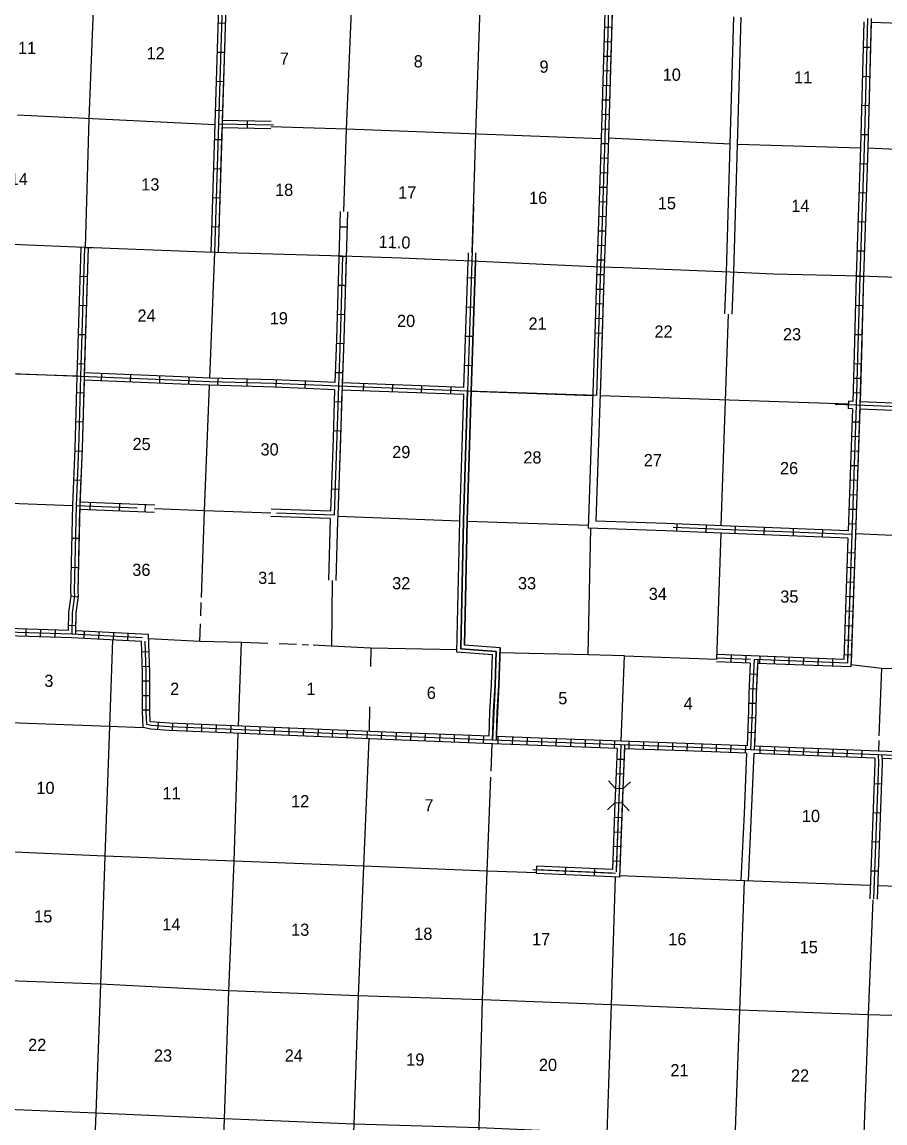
# Model space of a CAD drawing. Extents: x 281674 to 1373010, y 15256751 to 15982786.
# Drawn here: x 867031 to 902380, y 15659782 to 15704900 of the extents above; entities that cross this region are included whole.
import ezdxf

# ---------------------------------------------------------------- set-up
doc = ezdxf.new("R2010")
doc.units = 0
for name, color, linetype in [('L10', 7, 'Continuous'), ('L11', 7, 'Continuous'), ('L13', 7, 'Continuous'), ('L14', 7, 'Continuous'), ('L18', 7, 'Continuous'), ('L28', 7, 'Continuous'), ('L3', 7, 'Continuous'), ('L5', 7, 'Continuous'), ('L8', 7, 'Continuous'), ('L9', 7, 'Continuous')]:
    doc.layers.add(name, color=color, linetype=linetype)

msp = doc.modelspace()

# ---------------------------------------------------------------- linework, layer by layer
at = {"layer": 'L10'}
for points in [[(896713, 15674935), (896606, 15672471)], [(897013, 15674924), (896906, 15672459)]]:
    msp.add_lwpolyline(points, dxfattribs=at)
at = {"layer": 'L11'}
for p, q in [((895884, 15694653), (896186, 15705109)), ((896184, 15694645), (896486, 15705098)), ((895826, 15692940), (895884, 15694654)), ((896126, 15692927), (896184, 15694644)), ((890492, 15692105), (890229, 15684154)), ((890791, 15692092), (890538, 15684444)), ((906462, 15688837), (901348, 15689041)), ((906473, 15689137), (901358, 15689341)), ((879771, 15687829), (879708, 15685939)), ((880071, 15687817), (880007, 15685926)), ((879671, 15684850), (877232, 15684936)), ((879660, 15684550), (877223, 15684636)), ((879660, 15684550), (879589, 15682024)), ((893407, 15684049), (890229, 15684154)), ((893420, 15684349), (890538, 15684444))]:
    msp.add_line(p, q, dxfattribs=at)
for points in [[(884849, 15679078), (884962, 15684480), (885126, 15689629)], [(885155, 15679357), (885261, 15684472), (885431, 15689768)], [(879966, 15684690), (879957, 15684440), (879888, 15682011)], [(886162, 15675631), (886189, 15676632), (886268, 15677747), (886303, 15678971), (884849, 15679078)], [(886462, 15675619), (886488, 15676617), (886567, 15677732), (886611, 15679249), (885155, 15679357)], [(896606, 15672471), (896471, 15669728)], [(896906, 15672459), (896770, 15669712)]]:
    msp.add_lwpolyline(points, dxfattribs=at)
at = {"layer": 'L13'}
for p, q in [((874925, 15700688), (866840, 15701077)), ((896035, 15699896), (891049, 15700136)), ((901375, 15699737), (896335, 15699884)), ((906645, 15699502), (901674, 15699726)), ((874722, 15690311), (874932, 15695449)), ((895677, 15684255), (895975, 15692933)), ((869278, 15690385), (866811, 15690475)), ((874502, 15684882), (874710, 15690011)), ((885431, 15689768), (890411, 15689600)), ((890711, 15689590), (900880, 15689247)), ((874379, 15681321), (874501, 15684882)), ((884961, 15684448), (879964, 15684641)), ((890232, 15684268), (885261, 15684437)), ((890223, 15678961), (890336, 15684150)), ((895489, 15678774), (895667, 15683955)), ((879732, 15682018), (879707, 15679326)), ((874353, 15680561), (874372, 15681111)), ((874317, 15679518), (874342, 15680237)), ((875900, 15676044), (876028, 15679479)), ((881326, 15679241), (881308, 15678493)), ((891571, 15675424), (891717, 15678929)), ((902244, 15678413), (902134, 15675649)), ((881269, 15676836), (881245, 15675826)), ((902126, 15675455), (902109, 15675021)), ((907106, 15669335), (902078, 15669506)), ((875423, 15662787), (875425, 15662851))]:
    msp.add_line(p, q, dxfattribs=at)
for points in [[(869625, 15695659), (869781, 15700936), (869992, 15706112)], [(880219, 15697132), (880319, 15700503), (880546, 15705684)], [(885784, 15705483), (885611, 15700344), (885462, 15695442)], [(890748, 15700116), (880319, 15700503), (877230, 15700608)], [(869092, 15685078), (863995, 15685260), (858851, 15685524)], [(872459, 15684963), (874519, 15684881), (877228, 15684786)], [(922196, 15683033), (916956, 15683219), (901169, 15683927)], [(870734, 15679577), (870610, 15676025), (870419, 15670715), (870247, 15665472)], [(877096, 15679435), (876028, 15679479), (874317, 15679518), (872222, 15679625)], [(878275, 15679386), (877568, 15679415)], [(878761, 15679366), (878504, 15679376)], [(884850, 15679167), (881326, 15679241), (879691, 15679327), (878956, 15679358)], [(895489, 15678774), (891708, 15678913), (891717, 15678929), (890223, 15678961), (886605, 15679046)], [(904465, 15678366), (902244, 15678413), (900988, 15678551)], [(871999, 15675971), (870610, 15676025), (865403, 15676218), (860071, 15676424), (857659, 15676518)], [(875502, 15665202), (875726, 15670518), (875889, 15675745)], [(881237, 15675527), (881016, 15670305), (880800, 15664997), (880619, 15659737), (880396, 15654462), (880235, 15649277), (879995, 15644011), (879872, 15638732), (879698, 15633439)], [(886249, 15674193), (886293, 15675325)], [(884813, 15633232), (884993, 15638458), (885185, 15643809), (885374, 15649069), (885546, 15654295), (885753, 15659587), (885899, 15664823), (886089, 15670099), (886240, 15673952)], [(888104, 15670028), (886089, 15670099), (881016, 15670305), (875726, 15670518), (870419, 15670715), (865171, 15670943), (859914, 15671114)], [(890020, 15633038), (890259, 15638287), (890467, 15643613), (890648, 15648873), (890794, 15654075), (891000, 15659351), (891173, 15664627), (891336, 15669862)], [(901778, 15669517), (896620, 15669700), (891507, 15669906)], [(895378, 15633777), (895532, 15638067), (895705, 15643335), (895880, 15648662), (896100, 15653862), (896247, 15659114), (896429, 15664407), (896620, 15669700)], [(901886, 15668930), (901687, 15664220), (901497, 15658952), (901375, 15653682), (901194, 15648431), (901019, 15643104), (900790, 15637896), (900650, 15632619)], [(870247, 15665472), (864956, 15665660), (859716, 15665871), (854500, 15666032), (849343, 15666232), (844096, 15666460), (839274, 15666683)], [(870247, 15665472), (870057, 15660187), (869842, 15654904), (869678, 15649644), (869487, 15644342), (869316, 15639119)], [(914450, 15663807), (912394, 15663873), (906995, 15664065), (901687, 15664220), (896429, 15664407), (891173, 15664627), (885899, 15664823), (880800, 15664997), (875502, 15665202), (870247, 15665472)], [(874440, 15633601), (874647, 15638876), (874804, 15644170), (874976, 15649430), (875132, 15654707), (875329, 15659950), (875502, 15665202)], [(901497, 15658952), (896247, 15659114), (891000, 15659351), (885753, 15659587), (880619, 15659737), (875329, 15659950), (870057, 15660187), (864792, 15660400), (859502, 15660613), (854252, 15660766), (849172, 15660997), (843915, 15661209), (839109, 15661390)]]:
    msp.add_lwpolyline(points, dxfattribs=at)
at = {"layer": 'L18'}
for p, q in [((891347, 15673492), (891061, 15673803)), ((891645, 15673479), (891955, 15673765)), ((891347, 15673492), (891321, 15672896)), ((891645, 15673479), (891347, 15673492)), ((891645, 15673479), (891619, 15672883)), ((891321, 15672896), (891011, 15672611)), ((891619, 15672883), (891321, 15672896)), ((891619, 15672883), (891905, 15672573))]:
    msp.add_line(p, q, dxfattribs=at)
at = {"layer": 'L3'}
msp.add_lwpolyline([(874515, 15695472), (869597, 15695660), (864309, 15695879), (861469, 15695979)], dxfattribs=at)
at = {"layer": 'L5'}
for points in [[(896034, 15694649), (891654, 15694829), (890729, 15694852), (885451, 15695096), (882563, 15695226), (880156, 15695307), (874916, 15695449), (874515, 15695472)], [(907155, 15694294), (906628, 15694293), (901356, 15694479), (897816, 15694572), (896034, 15694649)]]:
    msp.add_lwpolyline(points, dxfattribs=at)
at = {"layer": 'L8'}
for p, q in [((890905, 15705287), (890748, 15700116)), ((891186, 15704675), (890888, 15704684)), ((891168, 15704079), (890870, 15704088)), ((891150, 15703483), (890852, 15703492)), ((891132, 15702886), (890833, 15702895)), ((891113, 15702290), (890815, 15702299)), ((891095, 15701694), (890797, 15701703)), ((891077, 15701097), (890779, 15701106)), ((891059, 15700501), (890761, 15700510)), ((891041, 15699904), (890742, 15699914)), ((891022, 15699308), (890724, 15699317)), ((891003, 15698712), (890705, 15698721)), ((890984, 15698116), (890686, 15698125)), ((890966, 15697519), (890668, 15697529)), ((890947, 15696923), (890649, 15696932)), ((890928, 15696327), (890630, 15696336)), ((890908, 15695730), (890610, 15695740)), ((890888, 15695134), (890590, 15695144)), ((890580, 15694857), (890492, 15692105)), ((890868, 15694534), (890570, 15694544)), ((890879, 15694847), (890791, 15692092)), ((901207, 15694483), (901505, 15694474)), ((890848, 15693934), (890550, 15693944)), ((890828, 15693335), (890530, 15693345)), ((890808, 15692735), (890510, 15692745)), ((890788, 15692135), (890489, 15692145)), ((901114, 15691284), (901058, 15689352)), ((901414, 15691284), (901358, 15689341)), ((901104, 15690905), (901402, 15690896)), ((901087, 15690308), (901385, 15690300)), ((901070, 15689712), (901368, 15689703)), ((900884, 15689358), (900872, 15689058)), ((901049, 15689052), (900872, 15689058)), ((901049, 15689052), (900873, 15684048)), ((901058, 15689352), (900884, 15689358)), ((901348, 15689041), (901169, 15683927)), ((901031, 15688520), (901329, 15688510)), ((901010, 15687924), (901308, 15687914)), ((900989, 15687328), (901287, 15687317)), ((900968, 15686732), (901266, 15686721)), ((900947, 15686135), (901245, 15686125)), ((900926, 15685539), (901224, 15685529)), ((900905, 15684943), (901203, 15684932)), ((900884, 15684347), (901182, 15684336)), ((900862, 15683748), (900696, 15678781)), ((901169, 15683927), (900985, 15678470)), ((900843, 15683154), (901142, 15683144)), ((900823, 15682558), (901121, 15682548)), ((900803, 15681961), (901101, 15681951)), ((900783, 15681365), (901081, 15681355)), ((900763, 15680769), (901061, 15680759)), ((868925, 15679964), (863983, 15680121)), ((867198, 15679720), (867207, 15680018)), ((867794, 15679701), (867804, 15679999)), ((868390, 15679682), (868400, 15679980)), ((900743, 15680172), (901041, 15680162)), ((872217, 15679804), (869225, 15679952)), ((869580, 15679635), (869595, 15679933)), ((870176, 15679606), (870191, 15679904)), ((870772, 15679576), (870786, 15679874)), ((871368, 15679547), (871382, 15679845)), ((900723, 15679576), (901021, 15679566)), ((871937, 15679090), (872235, 15679098)), ((896862, 15678629), (895485, 15678682)), ((896867, 15678778), (895491, 15678831)), ((900696, 15678781), (895496, 15678981)), ((896082, 15678659), (896093, 15678958)), ((896678, 15678636), (896689, 15678935)), ((900841, 15678625), (897018, 15678773)), ((897258, 15678614), (897269, 15678912)), ((897854, 15678591), (897866, 15678889)), ((898450, 15678568), (898462, 15678866)), ((899046, 15678545), (899058, 15678843)), ((899642, 15678522), (899654, 15678820)), ((900239, 15678499), (900250, 15678797)), ((900703, 15678980), (901001, 15678970)), ((871954, 15678493), (872252, 15678502)), ((896842, 15678183), (897140, 15678170)), ((900985, 15678470), (897161, 15678617)), ((871962, 15677901), (872260, 15677901)), ((871963, 15677304), (872261, 15677305)), ((896815, 15677587), (897113, 15677574)), ((896796, 15676988), (897094, 15676981)), ((871964, 15676708), (872263, 15676708)), ((896778, 15676394), (897076, 15676382)), ((872598, 15675899), (872622, 15676196)), ((873199, 15675855), (873211, 15676153)), ((873795, 15675831), (873807, 15676129)), ((874391, 15675807), (874403, 15676105)), ((874987, 15675782), (874999, 15676080)), ((875583, 15675758), (875596, 15676056)), ((876179, 15675734), (876192, 15676032)), ((876776, 15675709), (876788, 15676007)), ((877372, 15675685), (877384, 15675983)), ((877968, 15675660), (877980, 15675958)), ((878564, 15675636), (878576, 15675934)), ((879160, 15675612), (879172, 15675910)), ((879756, 15675587), (879768, 15675885)), ((880352, 15675563), (880364, 15675861)), ((881163, 15675829), (881152, 15675531)), ((881759, 15675806), (881748, 15675508)), ((882355, 15675783), (882344, 15675485)), ((882952, 15675759), (882940, 15675461)), ((883548, 15675735), (883536, 15675437)), ((884144, 15675711), (884132, 15675413)), ((884740, 15675687), (884728, 15675389)), ((885336, 15675663), (885324, 15675365)), ((885932, 15675639), (885920, 15675341)), ((886528, 15675616), (886517, 15675318)), ((887124, 15675594), (887113, 15675296)), ((887720, 15675572), (887709, 15675274)), ((888316, 15675551), (888306, 15675252)), ((888913, 15675529), (888902, 15675231)), ((889509, 15675505), (889497, 15675207)), ((890105, 15675481), (890094, 15675183)), ((896755, 15675798), (897053, 15675786)), ((890701, 15675458), (890690, 15675160)), ((891298, 15675434), (891286, 15675136)), ((891407, 15675130), (891347, 15673492)), ((891563, 15675274), (891367, 15670161)), ((891713, 15675268), (891517, 15670156)), ((891707, 15675119), (891645, 15673479)), ((891893, 15675411), (891882, 15675113)), ((892490, 15675389), (892479, 15675091)), ((893086, 15675367), (893075, 15675069)), ((893682, 15675346), (893671, 15675048)), ((894278, 15675324), (894267, 15675026)), ((894874, 15675302), (894863, 15675004)), ((895470, 15675280), (895460, 15674982)), ((896067, 15675258), (896056, 15674960)), ((896663, 15675237), (896652, 15674938)), ((897259, 15675213), (897248, 15674915)), ((897856, 15675190), (897844, 15674892)), ((898452, 15675166), (898440, 15674868)), ((899048, 15675142), (899036, 15674844)), ((899644, 15675118), (899632, 15674820)), ((900240, 15675095), (900228, 15674797)), ((900836, 15675071), (900824, 15674773)), ((901432, 15675047), (901420, 15674749)), ((891689, 15674672), (891391, 15674684)), ((901961, 15674727), (897013, 15674924)), ((891666, 15674076), (891368, 15674087)), ((891321, 15672896), (891217, 15670167)), ((891621, 15672883), (891505, 15669854)), ((891598, 15672287), (891300, 15672299)), ((891575, 15671691), (891277, 15671703)), ((891552, 15671095), (891254, 15671107)), ((891529, 15670499), (891231, 15670510))]:
    msp.add_line(p, q, dxfattribs=at)
for points in [[(891423, 15716009), (891336, 15713402), (891244, 15710678), (891060, 15705431), (890900, 15700166), (890778, 15696310), (890729, 15694852)], [(891573, 15716004), (891486, 15713397), (891394, 15710673), (891210, 15705426), (891050, 15700162), (890928, 15696305), (890879, 15694847)], [(891205, 15705276), (891050, 15700162), (890928, 15696305), (890879, 15694847)], [(890748, 15700116), (890629, 15696314), (890580, 15694857)], [(901356, 15694479), (901204, 15689197), (901017, 15683892), (900841, 15678625)], [(901356, 15694479), (901204, 15689197), (901017, 15683892), (900846, 15678775)], [(901506, 15694474), (901354, 15689192), (901167, 15683887), (900991, 15678648)], [(871971, 15679666), (869074, 15679810), (864168, 15679965), (863827, 15679977), (858664, 15680191), (857847, 15680195)], [(871925, 15679518), (869068, 15679660), (864163, 15679815), (863821, 15679827), (860781, 15679956)], [(872142, 15676112), (872114, 15676653), (872110, 15678230), (872074, 15679529)], [(872286, 15676224), (872264, 15676658), (872260, 15678232), (872217, 15679804)], [(871998, 15675990), (871964, 15676649), (871960, 15678227), (871925, 15679518)], [(896862, 15678629), (896805, 15677379), (896788, 15676683), (896732, 15675235)], [(897018, 15678773), (896955, 15677374), (896938, 15676678), (896876, 15675079)], [(897168, 15678766), (897105, 15677369), (897088, 15676674), (897026, 15675074)], [(897161, 15678617), (897105, 15677369), (897088, 15676674), (897032, 15675223)], [(880948, 15675538), (873060, 15675860), (872304, 15675922), (871998, 15675990)], [(880954, 15675688), (873069, 15676010), (872327, 15676071), (872142, 15676112)], [(880960, 15675837), (873078, 15676160), (872286, 15676224)], [(891407, 15675130), (888918, 15675229), (886303, 15675325), (882572, 15675475), (880948, 15675538)], [(912159, 15674533), (907445, 15674693), (906402, 15674710), (902105, 15674871), (896876, 15675079), (894203, 15675177), (891563, 15675274), (888923, 15675379), (886308, 15675475), (882578, 15675625), (880954, 15675688)], [(886162, 15675631), (882584, 15675775), (880960, 15675837)], [(896732, 15675235), (894208, 15675327), (891569, 15675424), (888929, 15675529), (886462, 15675619)], [(891563, 15675274), (891364, 15670069)], [(896713, 15674935), (894197, 15675027), (891707, 15675119)], [(907301, 15674845), (906406, 15674860), (902111, 15675021), (897032, 15675223)], [(907289, 15674545), (906398, 15674561), (902262, 15674715)], [(891345, 15670011), (887956, 15670158)]]:
    msp.add_lwpolyline(points, dxfattribs=at)
at = {"layer": 'L9'}
for p, q in [((875380, 15705517), (875231, 15700877)), ((875357, 15704839), (875059, 15704849)), ((901815, 15704895), (906820, 15704727)), ((875319, 15703647), (875021, 15703656)), ((901786, 15703853), (901488, 15703861)), ((901754, 15702660), (901455, 15702668)), ((875281, 15702454), (874983, 15702464)), ((875243, 15701261), (874944, 15701271)), ((901721, 15701467), (901423, 15701476)), ((875231, 15700877), (877239, 15700832)), ((876266, 15700555), (876273, 15700853)), ((875222, 15700577), (875066, 15695445)), ((875222, 15700577), (877227, 15700532)), ((901688, 15700275), (901390, 15700283)), ((875206, 15700069), (874907, 15700078)), ((901653, 15699081), (901355, 15699091)), ((875169, 15698876), (874871, 15698885)), ((875133, 15697684), (874835, 15697693)), ((901615, 15697889), (901316, 15697898)), ((901576, 15696696), (901278, 15696706)), ((875097, 15696491), (874798, 15696500)), ((880041, 15696511), (880339, 15696502)), ((869447, 15695665), (869278, 15690385)), ((869747, 15695656), (869583, 15690523)), ((869598, 15695660), (869896, 15695651)), ((901538, 15695503), (901240, 15695513)), ((880006, 15695311), (880305, 15695303)), ((869708, 15694463), (869410, 15694473)), ((885281, 15694429), (885579, 15694420)), ((901206, 15694483), (901114, 15691284)), ((901506, 15694474), (901414, 15691284)), ((879972, 15694118), (880270, 15694110)), ((869670, 15693270), (869371, 15693280)), ((885242, 15693230), (885541, 15693220)), ((901173, 15693290), (901471, 15693282)), ((879938, 15692926), (880236, 15692917)), ((869632, 15692078), (869333, 15692087)), ((879903, 15691734), (880201, 15691724)), ((885204, 15692031), (885502, 15692021)), ((901138, 15692098), (901437, 15692089)), ((869593, 15690885), (869295, 15690895)), ((885166, 15690831), (885464, 15690822)), ((870285, 15690195), (870298, 15690493)), ((871477, 15690146), (871490, 15690444)), ((872670, 15690097), (872682, 15690395)), ((879863, 15690541), (880161, 15690531)), ((873862, 15690048), (873874, 15690346)), ((875056, 15690002), (875065, 15690300)), ((876248, 15689965), (876257, 15690264)), ((877440, 15689929), (877450, 15690227)), ((878633, 15689889), (878643, 15690187)), ((881016, 15689787), (881028, 15690085)), ((882209, 15689742), (882220, 15690040)), ((883401, 15689696), (883412, 15689994)), ((884593, 15689650), (884605, 15689948)), ((869557, 15689693), (869259, 15689702)), ((879838, 15689833), (879771, 15687829)), ((880138, 15689820), (880071, 15687817)), ((885126, 15689629), (880138, 15689820)), ((879823, 15689349), (880121, 15689339)), ((869522, 15688500), (869224, 15688509)), ((879783, 15688156), (880081, 15688146)), ((869485, 15687306), (869187, 15687318)), ((869435, 15686114), (869137, 15686126)), ((879708, 15685939), (879671, 15684850)), ((880007, 15685926), (879966, 15684690)), ((879703, 15685771), (880001, 15685761)), ((869389, 15684935), (872453, 15684813)), ((869399, 15685235), (872466, 15685113)), ((869829, 15684918), (869841, 15685216)), ((871022, 15684871), (871034, 15685169)), ((872071, 15684828), (872083, 15685128)), ((895667, 15683955), (893407, 15684049)), ((893858, 15684031), (893870, 15684329)), ((895050, 15683982), (895063, 15684280)), ((896243, 15683933), (896254, 15684231)), ((897435, 15683885), (897447, 15684183)), ((898627, 15683838), (898639, 15684136)), ((899819, 15683790), (899831, 15684088)), ((869363, 15683731), (869065, 15683738)), ((900862, 15683748), (895667, 15683955)), ((869338, 15682538), (869040, 15682545)), ((869322, 15681328), (869027, 15681370)), ((869226, 15680162), (868927, 15680164)), ((902236, 15673673), (901937, 15673684)), ((902190, 15672481), (901892, 15672492)), ((902145, 15671288), (901847, 15671300)), ((888100, 15670003), (888113, 15670301)), ((891211, 15670017), (888107, 15670152)), ((891217, 15670167), (888113, 15670301)), ((889293, 15669951), (889305, 15670249)), ((890485, 15669899), (890498, 15670197)), ((902100, 15670096), (901802, 15670107)), ((891505, 15669854), (888103, 15670002))]:
    msp.add_line(p, q, dxfattribs=at)
for points in [[(875246, 15706037), (875076, 15700731), (874916, 15695449)], [(875396, 15706032), (875226, 15700726), (875066, 15695445)], [(875080, 15705530), (874926, 15700735), (874766, 15695454)], [(901516, 15704906), (901375, 15699756), (901206, 15694483)], [(901670, 15705050), (901525, 15699751), (901356, 15694479)], [(901819, 15705046), (901675, 15699747), (901506, 15694474)], [(901815, 15704895), (901675, 15699747), (901506, 15694474)], [(875076, 15700731), (877326, 15700680)], [(880058, 15697140), (879908, 15691896), (879848, 15690133)], [(880358, 15697126), (880207, 15691887), (880148, 15690120)], [(885520, 15697349), (885451, 15695096)], [(869597, 15695660), (869428, 15690379), (869341, 15687422), (869243, 15685091), (869169, 15681566), (869179, 15681382), (869080, 15680693), (869074, 15679810)], [(869747, 15695656), (869578, 15690375), (869491, 15687417), (869393, 15685086), (869319, 15681568), (869330, 15681375), (869230, 15680682), (869224, 15679809)], [(885312, 15695447), (885301, 15695100)], [(885612, 15695436), (885601, 15695091)], [(880156, 15695307), (880058, 15691891), (879993, 15689976), (879816, 15684695)], [(880305, 15695303), (880207, 15691887), (880143, 15689971), (879966, 15684690)], [(885451, 15695096), (885281, 15689773), (885111, 15684476), (885002, 15679218)], [(885136, 15689929), (885302, 15695103)], [(885601, 15695091), (885431, 15689768), (885261, 15684472), (885155, 15679357)], [(885431, 15689768), (885601, 15695089)], [(890729, 15694852), (890561, 15689596)], [(890879, 15694847), (890711, 15689591)], [(890561, 15689596), (889328, 15689629), (885281, 15689773), (879993, 15689976), (878678, 15690037), (877345, 15690081), (874705, 15690161), (873541, 15690210), (869428, 15690379), (864148, 15690573), (858886, 15690774)], [(869278, 15690385), (869191, 15687428), (869093, 15685095), (869019, 15681563), (869029, 15681389), (868930, 15680705), (868925, 15679964)], [(879848, 15690133), (878684, 15690186), (877350, 15690231), (874710, 15690311), (873548, 15690360), (869583, 15690523)], [(869574, 15690223), (869491, 15687417), (869399, 15685235)], [(879838, 15689833), (878672, 15689887), (877340, 15689931), (874699, 15690012), (873535, 15690060), (869574, 15690223)], [(885136, 15689929), (880148, 15690120)], [(886308, 15675475), (886339, 15676625), (886418, 15677739), (886457, 15679110), (885002, 15679218), (885111, 15684476), (885281, 15689773)], [(906408, 15688989), (901204, 15689197), (900342, 15689226)], [(869389, 15684935), (869319, 15681568), (869330, 15681375), (869230, 15680682), (869225, 15679952)], [(869243, 15685091), (871747, 15684991)], [(879816, 15684695), (877455, 15684778)], [(900873, 15684048), (895711, 15684253), (893420, 15684349)], [(901017, 15683892), (895705, 15684103), (893698, 15684187)], [(885002, 15679218), (886457, 15679110)], [(886457, 15679110), (886418, 15677739), (886308, 15675475)], [(886611, 15679249), (886568, 15677734), (886458, 15675468)], [(901961, 15674727), (901969, 15674537), (901758, 15668971)], [(902105, 15674871), (902119, 15674537), (901907, 15668966)], [(902255, 15674877), (902269, 15674537), (902057, 15668960)], [(902262, 15674715), (902269, 15674537), (902057, 15668960)]]:
    msp.add_lwpolyline(points, dxfattribs=at)

# ---------------------------------------------------------------- texts
at = {"layer": 'L14'}
for s, p in [('11', (866864, 15703590)), ('12', (872134, 15703370)), ('7', (877594, 15703151)), ('8', (883076, 15703041)), ('9', (888229, 15702822)), ('10', (893275, 15702493)), ('11', (898660, 15702383)), ('14', (866527, 15698215)), ('13', (871915, 15697996)), ('18', (877397, 15697776)), ('17', (882441, 15697667)), ('16', (887801, 15697447)), ('15', (893076, 15697228)), ('14', (898542, 15697118)), ('24', (871762, 15692621)), ('19', (877178, 15692512)), ('20', (882393, 15692402)), ('21', (887778, 15692292)), ('22', (892939, 15691963)), ('23', (898202, 15691854)), ('25', (871558, 15687357)), ('30', (876801, 15687137)), ('29', (882194, 15687028)), ('28', (887566, 15686808)), ('27', (892500, 15686698)), ('26', (898080, 15686369)), ('36', (871547, 15682201)), ('31', (876704, 15681872)), ('32', (882194, 15681653)), ('33', (887347, 15681653)), ('34', (892704, 15681214)), ('35', (898092, 15681105)), ('3', (867945, 15677653)), ('2', (873098, 15677324)), ('1', (878683, 15677324)), ('6', (883612, 15677159)), ('5', (888997, 15676940)), ('4', (894134, 15676721)), ('10', (867619, 15673265)), ('11', (872785, 15673046)), ('12', (878055, 15672717)), ('7', (883514, 15672552)), ('10', (898977, 15672114)), ('15', (867529, 15668000)), ('14', (872776, 15667671)), ('13', (878055, 15667452)), ('18', (883098, 15667287)), ('17', (887923, 15667068)), ('16', (893503, 15667068)), ('15', (898887, 15666739)), ('22', (867282, 15662735)), ('23', (872435, 15662296)), ('24', (877792, 15662296)), ('19', (882769, 15662132)), ('20', (888204, 15661913)), ('21', (893589, 15661693)), ('22', (898530, 15661474))]:
    msp.add_text(s, height=500, rotation=0.0001, dxfattribs=at).set_placement(p)
at = {"layer": 'L28'}
msp.add_text('11.0', height=500, rotation=358.2853, dxfattribs=at).set_placement((881634, 15695649))

doc.saveas('drawing.dxf')
